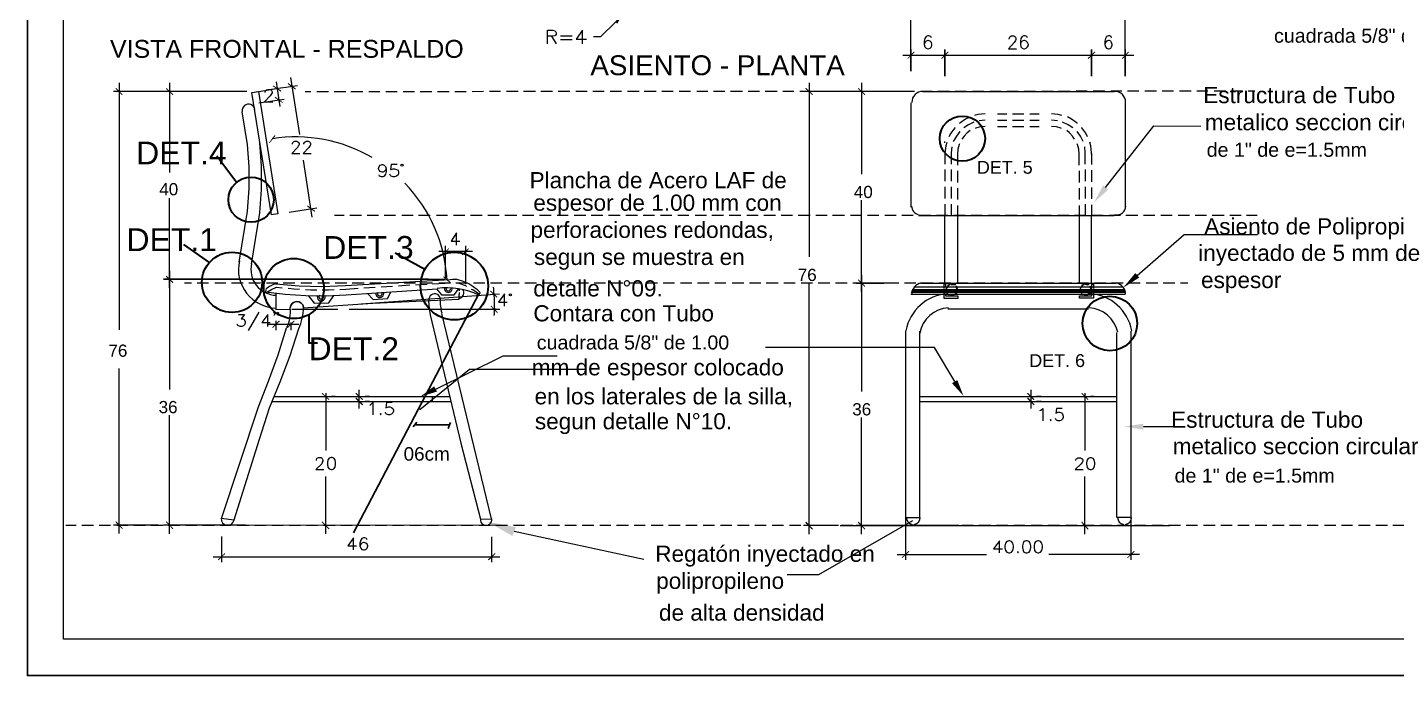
# Model space of a CAD drawing. Header units: inches. Extents: x 0.22 to 6.49, y 0.27 to 4.47.
# Drawn here: x 0.218 to 3.191, y 0.271 to 1.678 of the extents above; entities that cross this region are included whole.
import ezdxf

# ---------------------------------------------------------------- set-up
doc = ezdxf.new("R2010")
doc.units = ezdxf.units.IN
doc.header["$MEASUREMENT"] = 0
for name, color, linetype in [('PDF_PDF11_PDF7_PDF7_PIEZAS', 7, 'Continuous'), ('PDF_PDF11_PDF7_PDF9_0', 7, 'Continuous'), ('PDF_PDF11_PDF7_PDF9_COTAS', 7, 'Continuous'), ('PDF_PDF11_PDF7_PDF9_COTAS-01', 7, 'Continuous'), ('PDF_PDF11_PDF7_PDF9_det', 7, 'Continuous'), ('PDF_PDF11_PDF7_PDF9_PIEZAS', 7, 'Continuous'), ('PDF_PDF9_PDF8_PDF3_PDF5_0', 7, 'Continuous'), ('PDF_Texto', 7, 'Continuous')]:
    doc.layers.add(name, color=color, linetype=linetype)
doc.styles.add('PDF Arial', font='arial.ttf')
doc.styles.get("Standard").update_dxf_attribs({"font": 'arial.ttf'})

msp = doc.modelspace()

# ---------------------------------------------------------------- linework, layer by layer
for p, q in [((1.1991, 1.1013), (0.9263, 0.5806)), ((1.0641, 0.8206), (1.0561, 0.8106)), ((1.06, 0.8151), (1.1352, 0.8151)), ((1.1373, 0.8199), (1.1316, 0.8073))]:
    msp.add_line(p, q)
at = {"layer": 'PDF_PDF11_PDF7_PDF7_PIEZAS', "lineweight": 25}
msp.add_lwpolyline([(6.4937, 4.4743), (6.4937, 0.2707), (0.2184, 0.2707), (0.2184, 4.4743)], close=True, dxfattribs=at)
at = {"layer": 'PDF_PDF11_PDF7_PDF9_0', "lineweight": 13}
for points in [[(1.4474, 1.6582), (1.4637, 1.6582), (1.4955, 1.6893), (1.5063, 1.7015), (1.4975, 1.6873)], [(2.1364, 1.6297), (2.1364, 1.583), (2.1364, 1.7001)], [(2.6021, 1.6297), (2.6021, 1.5722), (2.6021, 1.7001)], [(2.1188, 1.6176), (2.2285, 1.6176)], [(2.1926, 1.6176), (2.5466, 1.6176)], [(2.2102, 1.6297), (2.2102, 1.5722), (2.2102, 1.6297)], [(2.5107, 1.6176), (2.6203, 1.6176)], [(2.529, 1.6297), (2.529, 1.5722), (2.529, 1.6297)], [(0.418, 1.5573), (0.418, 1.0213)], [(0.527, 1.5573), (0.527, 1.3631)], [(0.7165, 1.5384), (0.772, 1.5472)], [(0.7436, 1.5431), (0.8045, 1.5519)], [(0.7585, 1.56), (0.7605, 1.5451), (0.7646, 1.5201), (0.7666, 1.5059)], [(0.7896, 1.5695), (0.8092, 1.4456)], [(1.9158, 1.5573), (1.9158, 1.1797)], [(2.0295, 1.5573), (2.0295, 1.359)], [(0.5162, 1.539), (0.4052, 1.539)], [(0.6948, 1.539), (0.5141, 1.539)], [(0.7206, 1.514), (0.7761, 1.5221)], [(2.1249, 1.539), (1.9036, 1.539)], [(2.1107, 1.539), (2.018, 1.539)], [(2.2975, 1.4903), (2.2819, 1.489), (2.2745, 1.4869)], [(2.3246, 1.4903), (2.3449, 1.4903)], [(2.3571, 1.4903), (2.3821, 1.4903)], [(2.395, 1.4903), (2.4153, 1.4903)], [(2.464, 1.4869), (2.4566, 1.489), (2.4417, 1.4903)], [(2.2325, 1.4605), (2.2319, 1.4599), (2.2231, 1.4484), (2.219, 1.4402)], [(2.263, 1.4822), (2.2549, 1.4788), (2.2427, 1.47), (2.242, 1.4693)], [(2.2731, 1.472), (2.2616, 1.4666), (2.2515, 1.4599)], [(2.2975, 1.4626), (2.2867, 1.4619), (2.2772, 1.4592), (2.2759, 1.4585)], [(2.2975, 1.4768), (2.2847, 1.4754)], [(2.3246, 1.4768), (2.3449, 1.4768)], [(2.3246, 1.4626), (2.3449, 1.4626)], [(2.3571, 1.4768), (2.3821, 1.4768)], [(2.3571, 1.4626), (2.3821, 1.4626)], [(2.395, 1.4768), (2.4153, 1.4768)], [(2.395, 1.4626), (2.4153, 1.4626)], [(2.4545, 1.4754), (2.4417, 1.4768)], [(2.4633, 1.4585), (2.462, 1.4592), (2.4525, 1.4619), (2.4417, 1.4626)], [(2.4884, 1.4599), (2.4782, 1.4666), (2.466, 1.472)], [(2.4978, 1.4693), (2.4972, 1.47), (2.485, 1.4788), (2.4769, 1.4835)], [(2.5202, 1.4402), (2.5161, 1.4484), (2.508, 1.4599), (2.5066, 1.4605)], [(2.5594, 1.3306), (2.6643, 1.4646), (2.7659, 1.4639)], [(2.2102, 1.4274), (2.2102, 1.4301)], [(2.2143, 1.428), (2.2122, 1.4206), (2.2102, 1.4057), (2.2102, 1.3813)], [(2.2427, 1.4517), (2.2352, 1.4416), (2.2285, 1.4301)], [(2.265, 1.4538), (2.2589, 1.449), (2.2522, 1.4416), (2.2474, 1.4355)], [(2.4918, 1.4355), (2.4877, 1.4416), (2.4809, 1.449), (2.4748, 1.4538)], [(2.5107, 1.4301), (2.5046, 1.4416), (2.4972, 1.4517)], [(2.529, 1.403), (2.529, 1.4057), (2.5269, 1.4206), (2.5249, 1.4287)], [(2.2251, 1.4186), (2.2237, 1.4057), (2.2237, 1.3813)], [(2.242, 1.4253), (2.2413, 1.424), (2.2386, 1.4138), (2.238, 1.403), (2.238, 1.3786)], [(2.5019, 1.3786), (2.5019, 1.403), (2.5012, 1.4138), (2.4985, 1.424), (2.4978, 1.4253)], [(2.5148, 1.3813), (2.5148, 1.4057), (2.5141, 1.4186)], [(2.529, 1.4044), (2.529, 1.38)], [(0.837, 1.2663), (0.818, 1.3895)], [(2.2102, 1.3692), (2.2102, 1.3441)], [(2.2237, 1.3692), (2.2237, 1.3441)], [(2.5148, 1.3692), (2.5148, 1.3441)], [(2.529, 1.3678), (2.529, 1.3428)], [(2.238, 1.3665), (2.238, 1.3414)], [(2.5019, 1.3665), (2.5019, 1.3414)], [(2.2102, 1.3319), (2.2102, 1.3062)], [(2.2237, 1.3319), (2.2237, 1.3062)], [(2.238, 1.3292), (2.238, 1.3042)], [(2.5019, 1.3292), (2.5019, 1.3042)], [(2.5148, 1.3319), (2.5148, 1.3062)], [(2.529, 1.3306), (2.529, 1.3055)], [(0.527, 1.1127), (0.527, 1.3076)], [(0.7869, 1.2771), (0.8465, 1.2859)], [(2.0295, 1.1045), (2.0295, 1.3028)], [(2.2102, 1.294), (2.2102, 1.2697)], [(2.2237, 1.294), (2.2237, 1.2697)], [(2.238, 1.2913), (2.238, 1.267)], [(2.5019, 1.2913), (2.5019, 1.267)], [(2.5148, 1.294), (2.5148, 1.2697)], [(2.529, 1.2927), (2.529, 1.2683)], [(2.6278, 1.1397), (2.73, 1.2284), (2.7713, 1.2284)], [(1.1849, 1.1912), (1.17, 1.1912), (1.126, 1.1912), (1.1118, 1.1912)], [(1.126, 1.1343), (1.126, 1.2034)], [(1.17, 1.1208), (1.17, 1.2034)], [(1.0894, 1.1316), (0.5141, 1.1316), (1.1246, 1.1316)], [(0.527, 1.1492), (0.527, 0.892)], [(1.1503, 1.1316), (1.1415, 1.1309)], [(2.0295, 1.1411), (2.0295, 0.8873)], [(1.1557, 1.11), (1.1557, 1.1059)], [(1.1557, 1.1025), (1.1557, 1.0984)], [(1.9158, 0.578), (1.9158, 1.1235)], [(2.0999, 1.1228), (2.018, 1.1228), (2.0776, 1.1228)], [(2.1371, 1.1032), (2.6014, 1.1032)], [(2.1378, 1.1059), (2.6014, 1.1059)], [(2.1391, 1.1093), (2.6, 1.1093)], [(2.1432, 1.1147), (2.596, 1.1147)], [(2.2122, 1.1147), (2.2122, 1.1208), (2.2082, 1.1208), (2.2082, 1.1113)], [(2.2082, 1.1079), (2.2082, 1.0991), (2.2082, 1.0903), (2.2393, 1.0903), (2.2393, 1.0944), (2.2122, 1.0944), (2.2122, 1.1005)], [(2.2122, 1.1113), (2.2122, 1.1039)], [(2.2143, 1.114), (2.2136, 1.112), (2.2129, 1.11), (2.2129, 1.1079), (2.2129, 1.1072)], [(2.2143, 1.1086), (2.2143, 1.1079), (2.2149, 1.1059), (2.2156, 1.1039), (2.217, 1.1025), (2.217, 1.1018)], [(2.2143, 1.1039), (2.2143, 1.1032), (2.2156, 1.1012), (2.217, 1.0998), (2.219, 1.0978), (2.2197, 1.0978)], [(2.2204, 1.1181), (2.2183, 1.1167), (2.217, 1.1154), (2.2156, 1.1133), (2.2149, 1.112)], [(2.2231, 1.1208), (2.2217, 1.1208), (2.219, 1.1194), (2.217, 1.1181), (2.2163, 1.1174)], [(2.2312, 1.1181), (2.2305, 1.1188), (2.2278, 1.1194), (2.2258, 1.1194), (2.2237, 1.1194), (2.2231, 1.1194)], [(2.2339, 1.1188), (2.2332, 1.1188), (2.2312, 1.1201), (2.2278, 1.1208), (2.2258, 1.1215)], [(2.2312, 1.0998), (2.2319, 1.0998), (2.2339, 1.1012), (2.2352, 1.1032), (2.2359, 1.1052)], [(2.2366, 1.1086), (2.2366, 1.1106), (2.2359, 1.1127), (2.2352, 1.1147), (2.2339, 1.1154)], [(2.2339, 1.0991), (2.2352, 1.1005), (2.2366, 1.1025), (2.2373, 1.1045), (2.238, 1.1052)], [(2.2386, 1.1086), (2.238, 1.1106), (2.2373, 1.1133), (2.2366, 1.1154), (2.2359, 1.1154)], [(2.533, 1.1079), (2.533, 1.0991), (2.533, 1.0903), (2.5026, 1.0903), (2.5026, 1.0951), (2.5297, 1.0951), (2.5297, 1.0991), (2.5297, 1.1079)], [(2.5053, 1.114), (2.5046, 1.112), (2.5039, 1.11), (2.5039, 1.1079), (2.5039, 1.1072)], [(2.5053, 1.1086), (2.5053, 1.1079), (2.506, 1.1059), (2.5066, 1.1045), (2.508, 1.1025), (2.508, 1.1018)], [(2.5053, 1.1039), (2.5053, 1.1032), (2.5066, 1.1012), (2.508, 1.0998), (2.51, 1.0984)], [(2.5107, 1.1181), (2.5093, 1.1174), (2.508, 1.1154), (2.5066, 1.114), (2.506, 1.1127)], [(2.5141, 1.1208), (2.5127, 1.1208), (2.51, 1.1194), (2.508, 1.1181), (2.5073, 1.1174)], [(2.5215, 1.1181), (2.5209, 1.1188), (2.5188, 1.1194), (2.5168, 1.1201), (2.5141, 1.1194)], [(2.5236, 1.1188), (2.5215, 1.1201), (2.5188, 1.1208), (2.5168, 1.1215)], [(2.5215, 1.0998), (2.5222, 1.1005), (2.5242, 1.1018), (2.5256, 1.1032), (2.5263, 1.1052), (2.5263, 1.1059)], [(2.5269, 1.1086), (2.5269, 1.1106), (2.5263, 1.1127), (2.5256, 1.1147), (2.5242, 1.116)], [(2.5242, 1.0991), (2.5249, 1.1005), (2.5269, 1.1025), (2.5276, 1.1045), (2.5283, 1.1059)], [(2.529, 1.1086), (2.5283, 1.1113), (2.5276, 1.1133), (2.5269, 1.1154), (2.5263, 1.116)], [(2.5297, 1.1113), (2.5297, 1.1208), (2.533, 1.1208), (2.533, 1.1113)], [(0.9432, 1.0775), (1.2431, 1.0998)], [(2.2204, 1.0991), (2.2217, 1.0984), (2.2237, 1.0978), (2.2258, 1.0978), (2.2271, 1.0984)], [(2.2231, 1.0964), (2.2258, 1.0964), (2.2278, 1.0964), (2.2305, 1.0971)], [(2.5114, 1.0998), (2.5127, 1.0984), (2.5141, 1.0984), (2.5168, 1.0984), (2.5181, 1.0984)], [(2.5141, 1.0971), (2.5141, 1.0964), (2.5168, 1.0964), (2.5188, 1.0971), (2.5209, 1.0978)], [(0.7923, 1.066), (0.8925, 1.066)], [(0.9168, 1.066), (1.2444, 1.066)], [(2.2319, 0.9089), (2.1879, 0.9827), (1.821, 0.9827)], [(1.105, 0.8927), (1.2512, 0.9651), (1.3683, 0.9651)], [(0.418, 0.5793), (0.418, 0.9374)], [(0.8661, 0.8839), (0.8661, 0.7594)], [(0.8864, 0.8765), (0.8783, 0.8765)], [(0.9385, 0.8507), (0.9385, 0.8656), (0.9385, 0.8765), (0.9385, 0.8913)], [(0.9608, 0.8765), (0.9514, 0.8765)], [(0.9608, 0.8656), (0.9514, 0.8656)], [(2.3977, 0.8507), (2.3977, 0.8656), (2.3977, 0.8765), (2.3977, 0.8913)], [(2.4193, 0.8765), (2.4092, 0.8765)], [(2.4193, 0.8656), (2.4092, 0.8656)], [(2.5141, 0.8839), (2.5141, 0.7594)], [(2.5344, 0.8765), (2.5263, 0.8765)], [(0.527, 0.5787), (0.527, 0.8358)], [(2.0295, 0.578), (2.0295, 0.8311)], [(2.6413, 0.8115), (2.7313, 0.8115)], [(0.8661, 0.5787), (0.8661, 0.7032)], [(2.5141, 0.578), (2.5141, 0.7032)], [(2.1249, 0.6308), (2.1249, 0.5218)], [(2.6143, 0.6308), (2.6143, 0.5218)], [(0.5026, 0.5976), (0.4052, 0.5976)], [(0.6921, 0.5976), (0.5141, 0.5976)], [(0.8864, 0.5969), (0.8783, 0.5969)], [(2.1398, 0.6071), (1.9361, 0.4893), (1.8677, 0.4893)], [(1.9794, 0.5969), (1.9036, 0.5969)], [(2.2407, 0.5969), (2.018, 0.5969)], [(2.5344, 0.5969), (2.5263, 0.5969)], [(0.64, 0.5726), (0.64, 0.5171)], [(1.2261, 0.5719), (1.2261, 0.5171)], [(1.2749, 0.5841), (1.5564, 0.5238)], [(0.6218, 0.5286), (1.2444, 0.5286)], [(2.1067, 0.5333), (2.3009, 0.5333)], [(2.6332, 0.5333), (2.4363, 0.5333)]]:
    msp.add_lwpolyline(points, dxfattribs=at)
at = {"layer": 'PDF_PDF11_PDF7_PDF9_0', "lineweight": 18}
for points in [[(1.3473, 1.6426), (1.3473, 1.6717), (1.3588, 1.6717), (1.3635, 1.6703), (1.3649, 1.669), (1.3662, 1.6663), (1.3662, 1.6636), (1.3649, 1.6609), (1.3635, 1.6595), (1.3588, 1.6588), (1.3473, 1.6588)], [(1.4238, 1.6426), (1.4238, 1.6717), (1.4095, 1.6527), (1.4319, 1.6527)], [(1.3561, 1.6588), (1.3662, 1.6426)], [(1.3757, 1.6595), (1.4008, 1.6595)], [(1.3757, 1.6514), (1.4008, 1.6514)], [(2.1811, 1.6555), (2.1797, 1.6582), (2.1757, 1.6595), (2.173, 1.6595), (2.1696, 1.6582), (2.1669, 1.6541), (2.1655, 1.648), (2.1655, 1.6406), (2.1669, 1.6358), (2.1696, 1.6331), (2.173, 1.6318), (2.1743, 1.6318), (2.1784, 1.6331), (2.1811, 1.6358), (2.1818, 1.6392), (2.1818, 1.6406), (2.1811, 1.6453), (2.1784, 1.648), (2.1743, 1.6494), (2.173, 1.6494), (2.1696, 1.648), (2.1669, 1.6453), (2.1655, 1.6406)], [(2.3496, 1.6527), (2.3496, 1.6541), (2.351, 1.6568), (2.3523, 1.6582), (2.3544, 1.6595), (2.3598, 1.6595), (2.3625, 1.6582), (2.3638, 1.6568), (2.3645, 1.6541), (2.3645, 1.6514), (2.3638, 1.6494), (2.3611, 1.6453), (2.3483, 1.6318), (2.3659, 1.6318)], [(2.3896, 1.6555), (2.3882, 1.6582), (2.3848, 1.6595), (2.3821, 1.6595), (2.378, 1.6582), (2.3753, 1.6541), (2.3747, 1.648), (2.3747, 1.6406), (2.3753, 1.6358), (2.378, 1.6331), (2.3821, 1.6318), (2.3835, 1.6318), (2.3868, 1.6331), (2.3896, 1.6358), (2.3916, 1.6392), (2.3916, 1.6406), (2.3896, 1.6453), (2.3868, 1.648), (2.3835, 1.6494), (2.3821, 1.6494), (2.378, 1.648), (2.3753, 1.6453), (2.3747, 1.6406)], [(2.5723, 1.6555), (2.5716, 1.6582), (2.5682, 1.6595), (2.5655, 1.6595), (2.5615, 1.6582), (2.5588, 1.6541), (2.5574, 1.648), (2.5574, 1.6406), (2.5588, 1.6358), (2.5615, 1.6331), (2.5655, 1.6318), (2.5669, 1.6318), (2.5703, 1.6331), (2.5723, 1.6358), (2.5736, 1.6392), (2.5736, 1.6406), (2.5723, 1.6453), (2.5703, 1.648), (2.5669, 1.6494), (2.5655, 1.6494), (2.5615, 1.648), (2.5588, 1.6453), (2.5574, 1.6406)], [(0.7348, 1.537), (0.7348, 1.5384), (0.7361, 1.5411), (0.7375, 1.5424), (0.7402, 1.5431), (0.7443, 1.5431), (0.747, 1.5424), (0.7483, 1.5411), (0.7497, 1.5384), (0.7497, 1.5357), (0.7483, 1.5336), (0.7456, 1.5296), (0.7334, 1.5167), (0.751, 1.5167)], [(2.1622, 1.539), (2.5777, 1.539)], [(2.1364, 1.514), (2.1364, 1.288)], [(2.6021, 1.514), (2.6021, 1.288)], [(0.7937, 1.4247), (0.7937, 1.426), (0.795, 1.428), (0.7964, 1.4294), (0.7991, 1.4308), (0.8031, 1.4308), (0.8058, 1.4294), (0.8072, 1.428), (0.8086, 1.426), (0.8086, 1.4233), (0.8072, 1.4213), (0.8045, 1.4172), (0.7923, 1.4044), (0.8099, 1.4044)], [(0.8187, 1.4247), (0.8187, 1.426), (0.8201, 1.428), (0.8214, 1.4294), (0.8234, 1.4308), (0.8282, 1.4308), (0.8309, 1.4294), (0.8322, 1.428), (0.8329, 1.426), (0.8329, 1.4233), (0.8322, 1.4213), (0.8295, 1.4172), (0.8173, 1.4044), (0.8343, 1.4044)], [(0.9974, 1.3712), (0.996, 1.3678), (0.9933, 1.3651), (0.9899, 1.3638), (0.9886, 1.3638), (0.9845, 1.3651), (0.9818, 1.3678), (0.9805, 1.3712), (0.9805, 1.3719), (0.9818, 1.3759), (0.9845, 1.3786), (0.9886, 1.38), (0.9899, 1.38), (0.9933, 1.3786), (0.996, 1.3759), (0.9974, 1.3712), (0.9974, 1.3651), (0.996, 1.359), (0.9933, 1.355), (0.9899, 1.3536), (0.9872, 1.3536), (0.9832, 1.355), (0.9818, 1.3577)], [(1.0211, 1.38), (1.0082, 1.38), (1.0069, 1.3692), (1.0082, 1.3698), (1.0123, 1.3712), (1.0157, 1.3712), (1.0197, 1.3698), (1.0231, 1.3678), (1.0244, 1.3638), (1.0244, 1.361), (1.0231, 1.3577), (1.0197, 1.355), (1.0157, 1.3536), (1.0123, 1.3536), (1.0082, 1.355), (1.0069, 1.3563), (1.0055, 1.359)], [(2.1534, 1.2697), (2.5777, 1.2697)], [(2.2102, 1.1228), (2.2102, 1.2697)], [(2.238, 1.2697), (2.238, 1.1228)], [(2.5019, 1.2697), (2.5019, 1.1228)], [(2.529, 1.1228), (2.529, 1.2697)], [(1.1503, 1.2054), (1.1503, 1.2318), (1.1388, 1.2142), (1.1571, 1.2142)], [(0.7395, 1.1039), (0.7483, 1.1093), (0.7591, 1.114), (0.7713, 1.1127)], [(0.7842, 1.112), (0.797, 1.1106), (0.8092, 1.11)], [(0.8221, 1.1093), (0.8336, 1.1086), (0.8465, 1.1086)], [(0.8586, 1.1086), (0.8722, 1.1086), (0.8844, 1.1093)], [(0.8965, 1.1093), (0.9094, 1.11), (0.9365, 1.112)], [(0.9486, 1.1127), (0.9737, 1.114)], [(0.9865, 1.1147), (1.0109, 1.116)], [(1.0244, 1.1167), (1.0488, 1.1188)], [(1.061, 1.1194), (1.086, 1.1208)], [(1.0982, 1.1215), (1.1253, 1.1228)], [(1.172, 1.1154), (1.17, 1.1167), (1.1537, 1.1228)], [(1.1997, 1.0978), (1.1855, 1.1079), (1.1821, 1.1093)], [(2.1581, 1.1228), (2.5818, 1.1228)], [(1.2539, 1.0727), (1.2539, 1.0998), (1.241, 1.0815), (1.26, 1.0815)], [(2.1364, 1.0991), (2.6021, 1.0991)], [(2.217, 1.0673), (2.5222, 1.0673)], [(2.1249, 1.0186), (2.1249, 0.6139), (2.1561, 0.6139), (2.1561, 1.0186)], [(2.6143, 1.0186), (2.6143, 0.6139), (2.5838, 0.6139), (2.5838, 1.0159)], [(0.9622, 0.8582), (0.9642, 0.8595), (0.9683, 0.8636), (0.9683, 0.8372)], [(1.0102, 0.8636), (0.9981, 0.8636), (0.9967, 0.8521), (0.9981, 0.8528), (1.0021, 0.8541), (1.0055, 0.8541), (1.0089, 0.8528), (1.0116, 0.8507), (1.0129, 0.8467), (1.0129, 0.8446), (1.0116, 0.8413), (1.0089, 0.8386), (1.0055, 0.8372), (1.0021, 0.8372), (0.9981, 0.8386), (0.9967, 0.8399), (0.996, 0.8426)], [(2.4166, 0.846), (2.4187, 0.8467), (2.4227, 0.8507), (2.4227, 0.8237)], [(2.4647, 0.8507), (2.4525, 0.8507), (2.4511, 0.8399), (2.4525, 0.8413), (2.4559, 0.8426), (2.4599, 0.8426), (2.4633, 0.8413), (2.466, 0.8386), (2.4674, 0.8338), (2.4674, 0.8311), (2.466, 0.8277), (2.4633, 0.825), (2.4599, 0.8237), (2.4559, 0.8237), (2.4525, 0.825), (2.4511, 0.8264), (2.4505, 0.8291)], [(0.8458, 0.7377), (0.8458, 0.7391), (0.8471, 0.7418), (0.8478, 0.7431), (0.8505, 0.7445), (0.8559, 0.7445), (0.858, 0.7431), (0.8586, 0.7418), (0.86, 0.7391), (0.86, 0.7364), (0.8586, 0.7343), (0.8573, 0.7303), (0.8444, 0.7181), (0.862, 0.7181)], [(2.4945, 0.7377), (2.4945, 0.7391), (2.4958, 0.7418), (2.4972, 0.7424), (2.4992, 0.7438), (2.5046, 0.7438), (2.5073, 0.7424), (2.5087, 0.7418), (2.51, 0.7391), (2.51, 0.7364), (2.5087, 0.7337), (2.506, 0.7303), (2.4931, 0.7181), (2.5107, 0.7181)], [(0.9263, 0.5435), (0.9263, 0.5699), (0.9141, 0.5523), (0.9331, 0.5523)], [(0.9561, 0.5658), (0.9547, 0.5685), (0.9507, 0.5699), (0.948, 0.5699), (0.9446, 0.5685), (0.9426, 0.5645), (0.9405, 0.5584), (0.9405, 0.5523), (0.9426, 0.5475), (0.9446, 0.5448), (0.948, 0.5435), (0.9493, 0.5435), (0.9534, 0.5448), (0.9561, 0.5475), (0.9574, 0.5516), (0.9574, 0.5523), (0.9561, 0.5563), (0.9534, 0.5584), (0.9493, 0.5597), (0.948, 0.5597), (0.9446, 0.5584), (0.9426, 0.5563), (0.9405, 0.5523)], [(2.3286, 0.5374), (2.3286, 0.5631), (2.3158, 0.5462), (2.3354, 0.5462)]]:
    msp.add_lwpolyline(points, dxfattribs=at)
at = {"layer": 'PDF_PDF11_PDF7_PDF9_0', "lineweight": 5}
msp.add_lwpolyline([(0.7483, 1.271), (0.7057, 1.537), (0.7199, 1.539), (0.7619, 1.2731)], close=True, dxfattribs=at)
for points in [[(0.8214, 1.539), (0.8336, 1.539)], [(0.8465, 1.539), (0.8722, 1.539)], [(0.8844, 1.539), (0.9094, 1.539)], [(0.9209, 1.539), (0.9466, 1.539)], [(0.9595, 1.539), (0.9838, 1.539)], [(0.9967, 1.539), (1.0211, 1.539)], [(1.0339, 1.539), (1.059, 1.539)], [(1.0711, 1.539), (1.0962, 1.539)], [(1.109, 1.539), (1.1341, 1.539)], [(1.1463, 1.539), (1.1713, 1.539)], [(1.1842, 1.539), (1.2085, 1.5397)], [(1.2214, 1.5397), (1.2458, 1.5397)], [(1.2586, 1.5397), (1.2837, 1.5397)], [(1.2958, 1.5397), (1.3216, 1.5397)], [(1.3331, 1.5397), (1.3588, 1.5397)], [(1.371, 1.5397), (1.396, 1.5397)], [(1.4089, 1.5397), (1.4339, 1.5397)], [(1.4461, 1.5397), (1.4705, 1.5397)], [(1.4833, 1.5397), (1.5084, 1.5397)], [(1.5212, 1.5397), (1.5463, 1.5397)], [(1.5578, 1.5397), (1.5835, 1.5397)], [(1.5957, 1.5397), (1.6207, 1.5397)], [(1.6336, 1.5397), (1.6579, 1.5397)], [(1.6715, 1.5397), (1.6958, 1.5397)], [(1.708, 1.5397), (1.7324, 1.5397)], [(1.7452, 1.5397), (1.771, 1.5397)], [(1.7831, 1.5397), (1.8082, 1.5397)], [(1.8204, 1.5397), (1.8461, 1.5397)], [(1.8583, 1.5397), (1.8826, 1.5397)], [(1.8955, 1.5397), (1.9205, 1.5397)], [(1.9327, 1.5397), (1.9578, 1.5397)], [(1.9699, 1.5397), (1.9957, 1.5397)], [(2.0078, 1.5397), (2.0329, 1.5397)], [(2.0457, 1.5397), (2.0708, 1.5397)], [(2.083, 1.5397), (2.1073, 1.5397)], [(2.1202, 1.5397), (2.1446, 1.5397)], [(2.1581, 1.5397), (2.1825, 1.5397)], [(2.1946, 1.5397), (2.2204, 1.5397)], [(2.2325, 1.5397), (2.2576, 1.5397)], [(2.2704, 1.5397), (2.2948, 1.5397)], [(2.3077, 1.5397), (2.3327, 1.5397)], [(2.3449, 1.5397), (2.3693, 1.5397)], [(2.3821, 1.5397), (2.4072, 1.5397)], [(2.42, 1.5397), (2.4451, 1.5397)], [(2.4566, 1.5397), (2.483, 1.5397)], [(2.4951, 1.5404), (2.5195, 1.5404)], [(2.5324, 1.5404), (2.5574, 1.5404)], [(2.5703, 1.5404), (2.5946, 1.5404)], [(2.6068, 1.5404), (2.6312, 1.5404)], [(2.6447, 1.5404), (2.6698, 1.5404)], [(2.6819, 1.5404), (2.707, 1.5404)], [(2.7198, 1.5404), (2.7449, 1.5404)], [(2.7571, 1.5404), (2.7814, 1.5404)], [(2.795, 1.5404), (2.8193, 1.5404)], [(2.8322, 1.5404), (2.8565, 1.5404)], [(2.8687, 1.5404), (2.8829, 1.5404)], [(0.6779, 1.1682), (0.6962, 1.2792), (0.6996, 1.3279), (0.6996, 1.3753), (0.6962, 1.424), (0.6847, 1.4944)], [(0.705, 1.1641), (0.7233, 1.2751), (0.7267, 1.3259), (0.7267, 1.3766), (0.7233, 1.428)], [(0.906, 1.2697), (0.885, 1.2697)], [(0.9439, 1.2697), (0.9182, 1.2697)], [(0.9805, 1.2697), (0.9561, 1.2697)], [(1.0177, 1.2697), (0.9933, 1.2697)], [(1.0563, 1.2697), (1.0312, 1.2697)], [(1.0928, 1.2697), (1.0678, 1.2697)], [(1.1307, 1.2697), (1.1063, 1.2697)], [(1.1679, 1.2697), (1.1436, 1.2697)], [(1.2058, 1.2697), (1.1801, 1.2697)], [(1.2424, 1.2697), (1.218, 1.2697)], [(1.281, 1.2697), (1.2552, 1.2697)], [(1.3182, 1.2697), (1.2931, 1.2697)], [(1.3554, 1.2697), (1.3304, 1.2697)], [(1.3926, 1.2697), (1.3683, 1.2697)], [(1.4305, 1.2697), (1.4055, 1.2697)], [(1.4678, 1.2697), (1.4427, 1.2697)], [(1.5057, 1.2697), (1.4799, 1.2697)], [(1.5429, 1.2697), (1.5178, 1.2697)], [(1.5801, 1.2697), (1.5551, 1.2697)], [(1.6173, 1.2697), (1.593, 1.2697)], [(1.6546, 1.2697), (1.6302, 1.2697)], [(1.6931, 1.2697), (1.6681, 1.2697)], [(1.7297, 1.2697), (1.7046, 1.2697)], [(1.7676, 1.2697), (1.7419, 1.2697)], [(1.8048, 1.2697), (1.7804, 1.2697)], [(1.8427, 1.2697), (1.817, 1.2697)], [(1.8792, 1.2697), (1.8549, 1.2697)], [(1.9178, 1.2697), (1.8921, 1.2697)], [(1.955, 1.2697), (1.93, 1.2697)], [(1.9923, 1.2697), (1.9666, 1.2697)], [(2.0295, 1.2697), (2.0051, 1.2697)], [(2.0667, 1.2697), (2.0424, 1.2697)], [(2.1046, 1.2697), (2.0796, 1.2697)], [(2.1418, 1.2697), (2.1168, 1.2697)], [(2.1797, 1.2697), (2.1547, 1.2697)], [(2.217, 1.2697), (2.1919, 1.2697)], [(2.2542, 1.2697), (2.2298, 1.2697)], [(2.2914, 1.2697), (2.2671, 1.2697)], [(2.3293, 1.2697), (2.3043, 1.2697)], [(2.3672, 1.2697), (2.3415, 1.2697)], [(2.4044, 1.2697), (2.3787, 1.2697)], [(2.4417, 1.2697), (2.4166, 1.2697)], [(2.4796, 1.2697), (2.4545, 1.2697)], [(2.5161, 1.2697), (2.4918, 1.2697)], [(2.554, 1.2697), (2.529, 1.2697)], [(2.5919, 1.2697), (2.5669, 1.2697)], [(2.6291, 1.2697), (2.6034, 1.2697)], [(2.6664, 1.2697), (2.6413, 1.2697)], [(2.7036, 1.2697), (2.6792, 1.2697)], [(2.7415, 1.2697), (2.7171, 1.2697)], [(2.778, 1.2697), (2.7537, 1.2697)], [(2.8166, 1.2697), (2.7909, 1.2697)], [(2.8538, 1.2697), (2.8288, 1.2697)], [(2.8884, 1.2697), (2.8653, 1.2697)], [(0.7578, 1.1215), (0.8086, 1.1167), (0.858, 1.1154), (0.9087, 1.1174), (1.1483, 1.1316)], [(0.5744, 1.1228), (0.5595, 1.1228)], [(0.6116, 1.1228), (0.5872, 1.1228)], [(0.6495, 1.1228), (0.6251, 1.1228)], [(0.6867, 1.1228), (0.6617, 1.1228)], [(0.7246, 1.1228), (0.6989, 1.1228)], [(0.7361, 1.1093), (0.7355, 1.1039), (0.7781, 1.0991), (0.8228, 1.0957), (0.8668, 1.0951), (0.9107, 1.0971), (1.1084, 1.1106)], [(0.7361, 1.1079), (0.7355, 1.1039)], [(0.7619, 1.1228), (0.7375, 1.1228)], [(0.7991, 1.1228), (0.774, 1.1228)], [(0.8363, 1.1228), (0.8119, 1.1228)], [(0.8742, 1.1228), (0.8492, 1.1228)], [(0.9121, 1.1228), (0.8864, 1.1228)], [(0.9493, 1.1228), (0.9236, 1.1228)], [(0.9865, 1.1228), (0.9622, 1.1228)], [(1.0244, 1.1228), (0.9994, 1.1228)], [(1.061, 1.1228), (1.0366, 1.1228)], [(1.0982, 1.1228), (1.0739, 1.1228)], [(1.1368, 1.1228), (1.1118, 1.1228)], [(1.174, 1.1228), (1.1483, 1.1228)], [(1.2112, 1.1228), (1.1869, 1.1228)], [(1.1991, 1.0971), (1.2018, 1.1032)], [(1.2485, 1.1228), (1.2241, 1.1228)], [(1.2864, 1.1228), (1.2613, 1.1228)], [(1.3236, 1.1228), (1.2986, 1.1228)], [(1.3615, 1.1228), (1.3358, 1.1228)], [(1.3987, 1.1228), (1.3737, 1.1228)], [(1.4366, 1.1228), (1.4109, 1.1228)], [(1.4732, 1.1228), (1.4488, 1.1228)], [(1.5111, 1.1228), (1.486, 1.1228)], [(1.549, 1.1228), (1.5239, 1.1228)], [(1.5862, 1.1228), (1.5605, 1.1228)], [(1.6234, 1.1228), (1.5984, 1.1228)], [(1.6606, 1.1228), (1.6363, 1.1228)], [(1.6985, 1.1228), (1.6735, 1.1228)], [(1.7351, 1.1228), (1.7107, 1.1228)], [(1.7737, 1.1228), (1.7486, 1.1228)], [(1.8109, 1.1228), (1.7858, 1.1228)], [(1.8481, 1.1228), (1.8224, 1.1228)], [(1.8853, 1.1228), (1.861, 1.1228)], [(1.9232, 1.1228), (1.8982, 1.1228)], [(1.9605, 1.1228), (1.9354, 1.1228)], [(1.9984, 1.1228), (1.9726, 1.1228)], [(2.0356, 1.1228), (2.0105, 1.1228)], [(2.0735, 1.1228), (2.0478, 1.1228)], [(2.11, 1.1228), (2.0857, 1.1228)], [(2.1473, 1.1228), (2.1229, 1.1228)], [(2.1852, 1.1228), (2.1608, 1.1228)], [(2.2231, 1.1228), (2.1973, 1.1228)], [(2.2603, 1.1228), (2.2352, 1.1228)], [(2.2975, 1.1228), (2.2725, 1.1228)], [(2.3354, 1.1228), (2.311, 1.1228)], [(2.372, 1.1228), (2.3476, 1.1228)], [(2.4099, 1.1228), (2.3848, 1.1228)], [(2.4478, 1.1228), (2.4227, 1.1228)], [(2.4857, 1.1228), (2.4593, 1.1228)], [(2.5222, 1.1228), (2.4972, 1.1228)], [(2.5601, 1.1228), (2.5351, 1.1228)], [(2.5973, 1.1228), (2.5723, 1.1228)], [(2.6346, 1.1228), (2.6095, 1.1228)], [(2.6725, 1.1228), (2.6474, 1.1228)], [(2.7097, 1.1228), (2.6846, 1.1228)], [(2.7381, 1.1228), (2.7219, 1.1228)], [(1.0928, 1.0538), (1.1591, 0.7756), (1.2018, 0.6105), (1.2261, 0.6112), (1.1185, 1.0572)], [(0.8072, 1.0233), (0.7882, 0.9651), (0.7666, 0.9076), (0.7436, 0.8514), (0.7219, 0.7831), (0.6664, 0.6084), (0.64, 0.6118), (0.7199, 0.8541), (0.7422, 0.9103), (0.7632, 0.9671), (0.7808, 1.0254)], [(0.7497, 0.8656), (1.1382, 0.8656)], [(0.7544, 0.8765), (1.0021, 0.8765)], [(0.7774, 0.8765), (1.1354, 0.8765)], [(1.0969, 0.8765), (1.0969, 0.8656)], [(2.1561, 0.8765), (2.5838, 0.8765)], [(2.1561, 0.8656), (2.5838, 0.8656)], [(0.3016, 0.5976), (0.3246, 0.5976)], [(0.3368, 0.5976), (0.3619, 0.5976)], [(0.374, 0.5976), (0.3991, 0.5976)], [(0.4119, 0.5976), (0.4363, 0.5976)], [(0.4492, 0.5976), (0.4749, 0.5976)], [(0.4864, 0.5976), (0.5114, 0.5976)], [(1.2376, 0.5969), (0.4952, 0.5976)], [(0.5243, 0.5976), (0.5493, 0.5976)], [(0.5622, 0.5976), (0.5866, 0.5976)], [(0.5987, 0.5976), (0.6245, 0.5976)], [(0.6366, 0.5976), (0.661, 0.5976)], [(0.6739, 0.5976), (0.6989, 0.5976)], [(0.7118, 0.5976), (0.7368, 0.5976)], [(0.749, 0.5976), (0.7734, 0.5976)], [(0.7869, 0.5976), (0.8113, 0.5976)], [(0.8241, 0.5976), (0.8485, 0.5976)], [(0.8607, 0.5976), (0.8864, 0.5976)], [(0.8986, 0.5976), (0.9236, 0.5976)], [(0.9358, 0.5976), (0.9615, 0.5976)], [(0.9737, 0.5976), (0.9987, 0.5976)], [(1.0109, 0.5976), (1.036, 0.5976)], [(1.0488, 0.5976), (1.0732, 0.5976)], [(1.086, 0.5976), (1.1111, 0.5976)], [(1.1233, 0.5976), (1.1483, 0.5976)], [(1.1605, 0.5976), (1.1862, 0.5976)], [(1.1991, 0.5976), (1.2234, 0.5976)], [(1.2356, 0.5976), (1.2607, 0.5976)], [(1.2735, 0.5976), (1.2979, 0.5976)], [(1.3107, 0.5976), (1.3351, 0.5976)], [(1.3486, 0.5976), (1.3737, 0.5976)], [(1.3852, 0.5976), (1.4102, 0.5976)], [(1.4231, 0.5976), (1.4481, 0.5976)], [(1.461, 0.5976), (1.4854, 0.5976)], [(1.4975, 0.5976), (1.5233, 0.5976)], [(1.5354, 0.5976), (1.5598, 0.5976)], [(1.5727, 0.5976), (1.5984, 0.5976)], [(1.6106, 0.5976), (1.6356, 0.5976)], [(1.6478, 0.5976), (1.6728, 0.5976)], [(1.6857, 0.5976), (1.71, 0.5976)], [(1.7229, 0.5976), (1.7479, 0.5976)], [(1.7601, 0.5976), (1.7852, 0.5976)], [(1.7974, 0.5976), (1.8224, 0.5976)], [(1.8353, 0.5976), (1.8603, 0.5976)], [(1.8732, 0.5976), (1.8975, 0.5976)], [(1.9104, 0.5976), (1.9347, 0.5976)], [(1.9476, 0.5976), (1.972, 0.5976)], [(1.9828, 0.5969), (2.6989, 0.5969)], [(1.9848, 0.5976), (2.0105, 0.5976)], [(2.0221, 0.5976), (2.0478, 0.5976)], [(2.0593, 0.5976), (2.085, 0.5976)], [(2.0979, 0.5976), (2.1222, 0.5976)], [(2.1351, 0.5976), (2.1601, 0.5976)], [(2.1723, 0.5976), (2.1967, 0.5976)], [(2.2095, 0.5976), (2.2352, 0.5976)], [(2.2474, 0.5976), (2.2725, 0.5976)], [(2.284, 0.5976), (2.3104, 0.5976)], [(2.3226, 0.5976), (2.3469, 0.5976)], [(2.3598, 0.5976), (2.3841, 0.5976)], [(2.3977, 0.5976), (2.422, 0.5976)], [(2.4342, 0.5976), (2.4593, 0.5976)], [(2.4721, 0.5976), (2.4972, 0.5976)], [(2.5093, 0.5976), (2.5344, 0.5976)], [(2.5466, 0.5976), (2.5723, 0.5976)], [(2.5845, 0.5976), (2.6088, 0.5976)], [(2.6217, 0.5976), (2.6467, 0.5976)], [(2.6596, 0.5976), (2.6846, 0.5976)], [(2.6961, 0.5976), (2.7219, 0.5976)], [(2.734, 0.5976), (2.7591, 0.5976)], [(2.7719, 0.5976), (2.797, 0.5976)], [(2.8092, 0.5976), (2.8342, 0.5976)], [(2.8464, 0.5976), (2.8708, 0.5976)], [(2.8843, 0.5976), (2.9093, 0.5976)], [(2.9215, 0.5976), (2.9466, 0.5976)], [(2.9587, 0.5976), (2.9838, 0.5976)], [(2.9966, 0.5976), (3.021, 0.5976)], [(3.0345, 0.5976), (3.0589, 0.5976)], [(3.0711, 0.5976), (3.0955, 0.5976)], [(3.1083, 0.5976), (3.134, 0.5976)], [(3.1462, 0.5976), (3.1713, 0.5976)], [(3.1828, 0.5976), (3.2071, 0.5976)]]:
    msp.add_lwpolyline(points, dxfattribs=at)
at = {"layer": 'PDF_PDF11_PDF7_PDF9_0', "lineweight": 13}
msp.add_lwpolyline([(1.2329, 1.067, 0.018529), (1.2317, 1.0995, 0.008364), (1.2304, 1.1142)], format="xyb", dxfattribs=at)
at = {"layer": 'PDF_PDF11_PDF7_PDF9_0', "lineweight": 5}
msp.add_lwpolyline([(0.8179, 1.0705, 0.90556), (0.7889, 1.069, -0.90556)], format="xyb", close=True, dxfattribs=at)
at = {"layer": 'PDF_PDF11_PDF7_PDF9_0', "lineweight": 18}
for points in [[(0.9852, 0.8399), (0.9845, 0.8386), (0.9852, 0.8372), (0.9865, 0.8386)], [(2.4396, 0.8264), (2.439, 0.825), (2.4396, 0.8237), (2.441, 0.825)], [(0.8776, 0.7445), (0.8735, 0.7431), (0.8708, 0.7391), (0.8701, 0.733), (0.8701, 0.7296), (0.8708, 0.7235), (0.8735, 0.7194), (0.8776, 0.7181), (0.8803, 0.7181), (0.8837, 0.7194), (0.8864, 0.7235), (0.8871, 0.7296), (0.8871, 0.733), (0.8864, 0.7391), (0.8837, 0.7431), (0.8803, 0.7445)], [(2.5256, 0.7438), (2.5215, 0.7424), (2.5195, 0.7391), (2.5181, 0.7323), (2.5181, 0.7296), (2.5195, 0.7228), (2.5215, 0.7194), (2.5256, 0.7181), (2.5283, 0.7181), (2.5324, 0.7194), (2.5344, 0.7228), (2.5357, 0.7296), (2.5357, 0.7323), (2.5344, 0.7391), (2.5324, 0.7424), (2.5283, 0.7438)], [(2.3489, 0.5631), (2.3449, 0.5617), (2.3422, 0.5584), (2.3408, 0.5523), (2.3408, 0.5489), (2.3422, 0.5421), (2.3449, 0.5387), (2.3489, 0.5374), (2.351, 0.5374), (2.355, 0.5387), (2.3577, 0.5421), (2.3591, 0.5489), (2.3591, 0.5523), (2.3577, 0.5584), (2.355, 0.5617), (2.351, 0.5631)], [(2.3686, 0.5394), (2.3679, 0.5387), (2.3686, 0.5374), (2.3699, 0.5387)], [(2.3862, 0.5631), (2.3821, 0.5617), (2.3801, 0.5584), (2.3787, 0.5523), (2.3787, 0.5489), (2.3801, 0.5421), (2.3821, 0.5387), (2.3862, 0.5374), (2.3889, 0.5374), (2.3936, 0.5387), (2.3956, 0.5421), (2.397, 0.5489), (2.397, 0.5523), (2.3956, 0.5584), (2.3936, 0.5617), (2.3889, 0.5631)], [(2.4119, 0.5631), (2.4078, 0.5617), (2.4051, 0.5584), (2.4044, 0.5523), (2.4044, 0.5489), (2.4051, 0.5421), (2.4078, 0.5387), (2.4119, 0.5374), (2.4146, 0.5374), (2.418, 0.5387), (2.4207, 0.5421), (2.422, 0.5489), (2.422, 0.5523), (2.4207, 0.5584), (2.418, 0.5617), (2.4146, 0.5631)]]:
    msp.add_lwpolyline(points, close=True, dxfattribs=at)
for centre in [(1.0316, 1.379), (1.2671, 1.0974)]:
    msp.add_circle(centre, 0.00237, dxfattribs=at)
for centre, radius, start, end in [((2.1625, 1.515), 0.024, 89.9999, 180.0001), ((2.5787, 1.515), 0.024, 359.9999, 90.0001), ((2.1578, 1.291), 0.02, 182.7573, 257.2283), ((2.5835, 1.291), 0.02, 257.228, 357.2424), ((2.1632, 1.0988), 0.0247, 100.1843, 179.0502), ((2.578, 1.0988), 0.0247, 0.8787, 79.7443), ((2.222, 1.002), 0.0978, 93.3563, 169.7168), ((2.5198, 1.002), 0.0978, 10.2832, 86.6437), ((2.222, 1.002), 0.0673, 93.3564, 169.7167), ((2.5198, 1.002), 0.0673, 12.4585, 86.6436), ((2.1429, 0.6149), 0.0166, 182.5106, 258.3543), ((2.1402, 0.6149), 0.0166, 281.6457, 357.4894), ((2.6017, 0.6149), 0.0166, 182.5106, 258.3543), ((2.599, 0.6149), 0.0166, 281.6457, 357.4894)]:
    msp.add_arc(centre, radius, start, end, dxfattribs=at)
at = {"layer": 'PDF_PDF11_PDF7_PDF9_0', "lineweight": 5}
for centre, radius, start, end in [((0.6986, 1.4974), 0.0139, 8.9978, 188.9981), ((0.7602, 1.1523), 0.0836, 166.8493, 268.8629), ((0.7595, 1.1523), 0.0558, 166.679, 268.9399), ((1.127, 1.0298), 0.1039, 44.7583, 77.9259), ((0.7845, 1.0453), 0.0809, 108.627, 126.5848), ((1.129, 0.9512), 0.1614, 64.5062, 97.3882), ((1.2427, 1.088), 0.1533, 181.0655, 192.5137), ((1.1026, 1.0873), 0.0125, 359.0721, 188.081), ((1.2109, 1.0839), 0.0964, 177.8301, 195.5236), ((0.708, 1.0609), 0.0816, 334.9951, 5.8227), ((0.6871, 1.0751), 0.131, 337.1099, 357.8358), ((0.6532, 0.6108), 0.0139, 173.2983, 352.9468), ((1.2143, 0.6095), 0.0125, 175.0947, 8.8327)]:
    msp.add_arc(centre, radius, start, end, dxfattribs=at)
at = {"layer": 'PDF_PDF11_PDF7_PDF9_0', "lineweight": 13}
for centre, radius, start, end in [((0.8014, 1.1116), 0.3286, 59.7766, 98.9978), ((0.8014, 1.1116), 0.3286, 3.3563, 43.9563), ((1.1527, 1.1022), 0.0132, 286.8531, 32.4151), ((0.792, 1.067), 0.4403, 358.0883, 359.9999)]:
    msp.add_arc(centre, radius, start, end, dxfattribs=at)
at = {"layer": 'PDF_PDF11_PDF7_PDF9_0', "transparency": 33554559}
for points in [[(2.1432, 1.6257), (2.1303, 1.6094), (2.129, 1.6108)], [(2.1446, 1.6243), (2.1432, 1.6257), (2.1303, 1.6094)], [(2.2021, 1.6108), (2.2034, 1.6094), (2.217, 1.6257)], [(2.217, 1.6257), (2.2034, 1.6094), (2.2021, 1.6108)], [(2.2034, 1.6094), (2.217, 1.6257), (2.219, 1.6243)], [(2.219, 1.6243), (2.217, 1.6257), (2.2034, 1.6094)], [(2.5202, 1.6108), (2.5222, 1.6094), (2.5357, 1.6257)], [(2.5357, 1.6257), (2.5222, 1.6094), (2.5202, 1.6108)], [(2.5222, 1.6094), (2.5357, 1.6257), (2.5371, 1.6243)], [(2.5371, 1.6243), (2.5357, 1.6257), (2.5222, 1.6094)], [(2.5946, 1.6108), (2.596, 1.6094), (2.6088, 1.6257)], [(2.596, 1.6094), (2.6088, 1.6257), (2.6102, 1.6243)], [(0.4255, 1.5323), (0.4092, 1.5451), (0.4113, 1.5465)], [(0.5351, 1.5323), (0.5189, 1.5451), (0.5202, 1.5465)], [(0.7524, 1.5519), (0.751, 1.5505), (0.77, 1.5404)], [(0.751, 1.5505), (0.77, 1.5404), (0.7686, 1.5384)], [(0.8011, 1.5451), (0.7835, 1.5553), (0.7849, 1.5573)], [(0.7998, 1.5431), (0.8011, 1.5451), (0.7835, 1.5553)], [(1.9239, 1.5323), (1.907, 1.5451), (1.909, 1.5465)], [(2.0376, 1.5323), (2.0214, 1.5451), (2.0227, 1.5465)], [(0.4241, 1.5309), (0.4255, 1.5323), (0.4092, 1.5451)], [(0.5338, 1.5309), (0.5351, 1.5323), (0.5189, 1.5451)], [(0.7734, 1.5147), (0.7551, 1.5255), (0.7564, 1.5275)], [(0.772, 1.514), (0.7734, 1.5147), (0.7551, 1.5255)], [(1.9226, 1.5309), (1.9239, 1.5323), (1.907, 1.5451)], [(2.0363, 1.5309), (2.0376, 1.5323), (2.0214, 1.5451)], [(0.7551, 1.4443), (0.7443, 1.4267), (0.7429, 1.4274)], [(0.7571, 1.4429), (0.7551, 1.4443), (0.7443, 1.4267)], [(2.5648, 1.3259), (2.5337, 1.2974), (2.554, 1.3346)], [(0.8268, 1.2913), (0.8255, 1.2893), (0.8431, 1.2798)], [(0.8255, 1.2893), (0.8431, 1.2798), (0.8417, 1.2778)], [(1.1185, 1.1844), (1.1192, 1.183), (1.1327, 1.1986)], [(1.1192, 1.183), (1.1327, 1.1986), (1.1341, 1.1973)], [(1.1761, 1.1986), (1.1632, 1.183), (1.1612, 1.1844)], [(1.1774, 1.1973), (1.1761, 1.1986), (1.1632, 1.183)], [(0.5351, 1.1248), (0.5189, 1.137), (0.5202, 1.1391)], [(0.5202, 1.1391), (0.5189, 1.137), (0.5351, 1.1248)], [(0.5338, 1.1228), (0.5351, 1.1248), (0.5189, 1.137)], [(0.5189, 1.137), (0.5351, 1.1248), (0.5338, 1.1228)], [(1.1226, 1.137), (1.1206, 1.1363), (1.1382, 1.1242)], [(1.1206, 1.1363), (1.1382, 1.1242), (1.1368, 1.1221)], [(2.0376, 1.116), (2.0214, 1.1296), (2.0227, 1.1309)], [(2.0227, 1.1309), (2.0214, 1.1296), (2.0376, 1.116)], [(2.6325, 1.135), (2.5973, 1.1127), (2.6237, 1.1445)], [(1.2241, 1.1066), (1.2228, 1.1052), (1.239, 1.093)], [(1.2228, 1.1052), (1.239, 1.093), (1.2376, 1.091)], [(2.0363, 1.1147), (2.0376, 1.116), (2.0214, 1.1296)], [(2.0214, 1.1296), (2.0376, 1.116), (2.0363, 1.1147)], [(1.2397, 1.0592), (1.2241, 1.0727), (1.2255, 1.0741)], [(1.2383, 1.0578), (1.2397, 1.0592), (1.2241, 1.0727)], [(0.7646, 1.0416), (0.751, 1.0254), (0.7497, 1.0267)], [(0.7666, 1.0402), (0.7646, 1.0416), (0.751, 1.0254)], [(0.7822, 1.0267), (0.7835, 1.0254), (0.797, 1.0416)], [(0.7835, 1.0254), (0.797, 1.0416), (0.7984, 1.0402)], [(1.1077, 0.8873), (1.0718, 0.8765), (1.1016, 0.8988)], [(2.2373, 0.9123), (2.2508, 0.8778), (2.2258, 0.9056)], [(0.8742, 0.8704), (0.8573, 0.8832), (0.8586, 0.8846)], [(0.8728, 0.869), (0.8742, 0.8704), (0.8573, 0.8832)], [(0.9324, 0.8846), (0.9304, 0.8832), (0.9473, 0.8704)], [(0.9304, 0.8832), (0.9473, 0.8704), (0.9453, 0.869)], [(0.9473, 0.8595), (0.9304, 0.8724), (0.9324, 0.8744)], [(0.9453, 0.8575), (0.9473, 0.8595), (0.9304, 0.8724)], [(2.3909, 0.8846), (2.3882, 0.8832), (2.4051, 0.8704)], [(2.3882, 0.8832), (2.4051, 0.8704), (2.4031, 0.869)], [(2.4051, 0.8595), (2.3882, 0.8724), (2.3909, 0.8744)], [(2.4031, 0.8575), (2.4051, 0.8595), (2.3882, 0.8724)], [(2.5222, 0.8704), (2.5066, 0.8832), (2.508, 0.8846)], [(2.5209, 0.869), (2.5222, 0.8704), (2.5066, 0.8832)], [(2.6413, 0.8047), (2.6, 0.8115), (2.6413, 0.8176)], [(0.4113, 0.6057), (0.4092, 0.6044), (0.4255, 0.5902)], [(0.4092, 0.6044), (0.4255, 0.5902), (0.4241, 0.5888)], [(0.5202, 0.6057), (0.5189, 0.6044), (0.5351, 0.5902)], [(0.5189, 0.6044), (0.5351, 0.5902), (0.5338, 0.5888)], [(0.8586, 0.6057), (0.8573, 0.6037), (0.8742, 0.5902)], [(0.8573, 0.6037), (0.8742, 0.5902), (0.8728, 0.5881)], [(1.2715, 0.5739), (1.2167, 0.6051), (1.2789, 0.5929)], [(1.909, 0.6051), (1.907, 0.603), (1.9239, 0.5895)], [(1.907, 0.603), (1.9239, 0.5895), (1.9226, 0.5875)], [(2.0227, 0.6051), (2.0214, 0.603), (2.0376, 0.5895)], [(2.0214, 0.603), (2.0376, 0.5895), (2.0363, 0.5875)], [(2.508, 0.6051), (2.5066, 0.603), (2.5222, 0.5895)], [(2.5066, 0.603), (2.5222, 0.5895), (2.5209, 0.5875)], [(0.6468, 0.5367), (0.6333, 0.5211), (0.6319, 0.5225)], [(0.6481, 0.5353), (0.6468, 0.5367), (0.6333, 0.5211)], [(1.218, 0.5225), (1.22, 0.5211), (1.2329, 0.5367)], [(1.22, 0.5211), (1.2329, 0.5367), (1.2349, 0.5353)], [(2.1317, 0.5414), (2.1182, 0.5259), (2.1168, 0.5272)], [(2.133, 0.5401), (2.1317, 0.5414), (2.1182, 0.5259)], [(2.6061, 0.5272), (2.6075, 0.5259), (2.621, 0.5414)], [(2.6075, 0.5259), (2.621, 0.5414), (2.6224, 0.5401)]]:
    msp.add_solid(points, dxfattribs=at)
at = {"layer": 'PDF_PDF11_PDF7_PDF9_COTAS', "lineweight": 5}
msp.add_lwpolyline([(0.2969, 4.3958), (6.4145, 4.3958), (6.4145, 0.3499), (0.2969, 0.3499)], close=True, dxfattribs=at)
at = {"layer": 'PDF_PDF11_PDF7_PDF9_COTAS-01', "lineweight": 13}
for points in [[(2.7713, 1.2284), (2.889, 1.2284)], [(0.7578, 1.0409), (0.7578, 1.0206)], [(0.7402, 1.0335), (0.8079, 1.0335)], [(0.7903, 1.0375), (0.7903, 1.0206)]]:
    msp.add_lwpolyline(points, dxfattribs=at)
at = {"layer": 'PDF_PDF11_PDF7_PDF9_COTAS-01', "lineweight": 5}
for points in [[(0.7578, 1.1012), (0.7578, 1.0653), (0.7889, 1.066)], [(0.8173, 1.0693), (0.9683, 1.0795), (1.1557, 1.0883), (1.1557, 1.0984)]]:
    msp.add_lwpolyline(points, dxfattribs=at)
at = {"layer": 'PDF_PDF11_PDF7_PDF9_COTAS-01', "lineweight": 18}
for points in [[(0.9568, 1.1005), (0.969, 1.0869), (1.0001, 1.0896), (1.0082, 1.1045)], [(1.1063, 1.1106), (1.1178, 1.0971), (1.1449, 1.0971), (1.1544, 1.11)], [(0.8282, 1.0957), (0.841, 1.0795), (0.8728, 1.0802), (0.8837, 1.0957)], [(0.6766, 1.0545), (0.6901, 1.0545), (0.6827, 1.045), (0.686, 1.045), (0.6888, 1.0436), (0.6901, 1.0423), (0.6915, 1.0389), (0.6915, 1.0362), (0.6901, 1.0321), (0.6874, 1.0301), (0.684, 1.0287), (0.6806, 1.0287), (0.6766, 1.0301), (0.6752, 1.0308), (0.6739, 1.0335)], [(0.7206, 1.0599), (0.6976, 1.0199)], [(0.7402, 1.0287), (0.7402, 1.0545), (0.7273, 1.0375), (0.7456, 1.0375)], [(0.7558, 1.0585), (0.7544, 1.0572), (0.7531, 1.0585), (0.7544, 1.0599), (0.7558, 1.0585), (0.7558, 1.0558), (0.7544, 1.0531), (0.7531, 1.0524)], [(0.7639, 1.0585), (0.7625, 1.0572), (0.7612, 1.0585), (0.7625, 1.0599), (0.7639, 1.0585), (0.7639, 1.0558), (0.7625, 1.0531), (0.7612, 1.0524)]]:
    msp.add_lwpolyline(points, dxfattribs=at)
at = {"layer": 'PDF_PDF11_PDF7_PDF9_COTAS-01', "lineweight": 13}
for centre, radius, start, end in [((0.9835, 1.1001), 0.00846, 168.5861, 19.5943), ((0.9835, 1.1001), 0.00508, 156.1264, 32.042), ((1.1324, 1.111), 0.00846, 171.3869, 11.1568), ((1.1324, 1.111), 0.00508, 161.6529, 20.8911), ((0.8563, 1.0927), 0.00846, 155.0885, 25.0259), ((0.8563, 1.0927), 0.00508, 132.8191, 47.3129)]:
    msp.add_arc(centre, radius, start, end, dxfattribs=at)
at = {"layer": 'PDF_PDF11_PDF7_PDF9_det', "lineweight": 30}
for points in [[(0.6732, 1.3407), (0.6299, 1.3983)], [(0.6136, 1.1675), (0.5581, 1.2067)], [(1.0813, 1.1526), (1.017, 1.1878)], [(0.8295, 1.0538), (0.8295, 0.9935), (0.8485, 0.9935)]]:
    msp.add_lwpolyline(points, dxfattribs=at)
for centre, radius in [((2.2484, 1.4365), 0.0491), ((0.704, 1.3039), 0.0491), ((0.6627, 1.1245), 0.0653), ((1.1453, 1.1164), 0.0734), ((0.7967, 1.111), 0.0653), ((2.5686, 1.0352), 0.0592)]:
    msp.add_circle(centre, radius, dxfattribs=at)
at = {"layer": 'PDF_PDF11_PDF7_PDF9_PIEZAS', "lineweight": 25}
msp.add_lwpolyline([(0.2184, 0.2707), (0.2184, 4.4743)], dxfattribs=at)
at = {"layer": 'PDF_PDF9_PDF8_PDF3_PDF5_0', "lineweight": 13}
msp.add_lwpolyline([(1.0703, 0.8485), (1.1786, 0.9358), (1.4276, 0.9358)], dxfattribs=at)

# ---------------------------------------------------------------- texts
at = {"insert": (1.0352, 0.7667), "char_height": 0.02933, "attachment_point": 1}
msp.add_mtext_dynamic_manual_height_columns('06cm', width=0.016659, gutter_width=0.1467, heights=[0], dxfattribs=at)
at = {"layer": 'PDF_Texto', "attachment_point": 7, "style": 'PDF Arial'}
for s, insert, char_height in [('cuadrada 5/8" de 1.00mm', (2.9249, 1.6443), 0.030498), ('VISTA FRONTAL - RESPALDO', (0.3977, 1.6114), 0.038804), ('ASIENTO - PLANTA', (1.4407, 1.5736), 0.043117), ('Estructura de Tubo', (2.7713, 1.513), 0.035073), ('metalico seccion circular', (2.7747, 1.4541), 0.035073), ('DET.4', (0.4546, 1.3805), 0.04958), ('de 1" de e=1.5mm', (2.7787, 1.3966), 0.030498), ('DET. 5', (2.2799, 1.3599), 0.02783), ('40', (0.5047, 1.3131), 0.02649), ('Plancha de Acero LAF de', (1.3087, 1.3282), 0.035073), ('espesor de 1.00 mm con', (1.3168, 1.2693), 0.035073), ('40', (2.0126, 1.3071), 0.02649), ('perforaciones redondas,', (1.3107, 1.2104), 0.035073), ('Asiento de Polipropileno', (2.7733, 1.2179), 0.035073), ('DET.1', (0.4336, 1.1923), 0.04958), ('DET.3', (0.8607, 1.1747), 0.04958), ('segun se muestra en', (1.3182, 1.1516), 0.035073), ('inyectado de 5 mm de', (2.7604, 1.1604), 0.035073), ('detalle N°09.', (1.3168, 1.0934), 0.035073), ('76', (1.8908, 1.127), 0.02649), ('espesor', (2.7665, 1.1015), 0.03507), ('Contara con Tubo', (1.3168, 1.0392), 0.035073), ('cuadrada 5/8" de 1.00', (1.3243, 0.9783), 0.030498), ('76', (0.3943, 0.9626), 0.02649), ('DET.2', (0.8289, 0.9555), 0.04958), ('mm de espesor colocado', (1.3134, 0.912), 0.035073), ('DET. 6', (2.3936, 0.9403), 0.02783), ('en los laterales de la silla,', (1.3195, 0.8531), 0.035073), ('36', (0.5033, 0.8401), 0.02649), ('36', (2.0092, 0.8353), 0.02649), ('segun detalle N°10.', (1.3202, 0.7949), 0.035073), ('Estructura de Tubo', (2.7016, 0.8084), 0.035073), ('metalico seccion circular', (2.7049, 0.7509), 0.035073), ('de 1" de e=1.5mm', (2.709, 0.6893), 0.030498), ('Regatón inyectado en', (1.5815, 0.5072), 0.035073), ('polipropileno', (1.5835, 0.4484), 0.035073), ('de alta densidad', (1.5896, 0.3895), 0.035073)]:
    msp.add_mtext(s, dxfattribs=dict(at, insert=insert, char_height=char_height))

doc.saveas('drawing.dxf')
